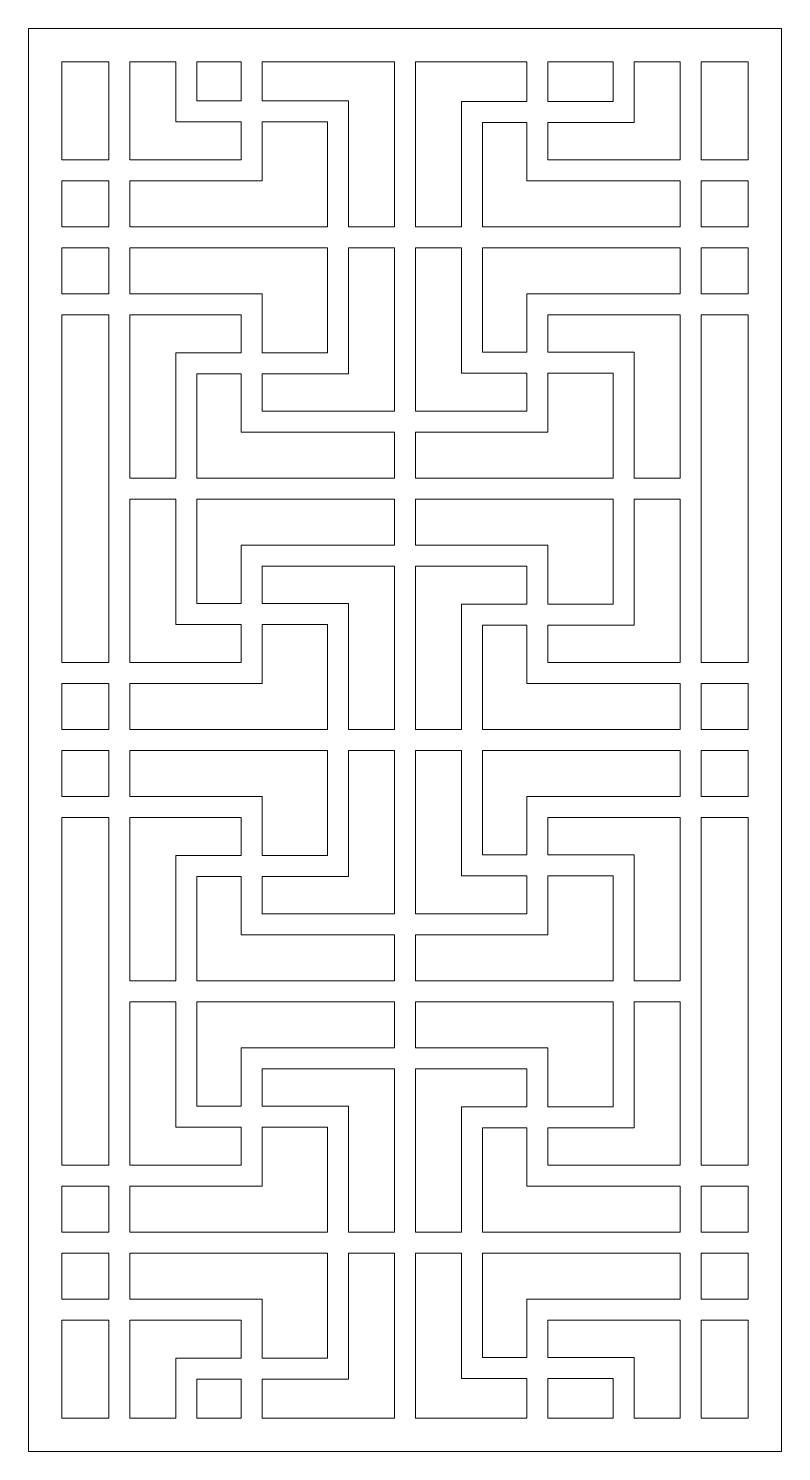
# Model space of a CAD drawing. Header units: centimetres. Extents: x -7.8 to 6.4, y -13.6 to 13.2.
import ezdxf

# ---------------------------------------------------------------- set-up
doc = ezdxf.new("R2010")
doc.units = ezdxf.units.CM
doc.header["$MEASUREMENT"] = 0
doc.layers.add('layer 1', color=7, linetype='Continuous')

msp = doc.modelspace()

# ---------------------------------------------------------------- linework, layer by layer
at = {"layer": 'layer 1', "color": 242, "lineweight": 9}
for points, knots in [([(-7.80354, -13.56939), (-7.80354, -13.56939), (-7.80354, 13.21657), (-7.80354, 13.21657), (-7.80354, 13.21657), (-7.80354, 13.21657), (6.37726, 13.21657), (6.37726, 13.21657), (6.37726, 13.21657), (6.37726, 13.21657), (6.37726, -13.56939), (6.37726, -13.56939), (6.37726, -13.56939), (6.37726, -13.56939), (-7.80354, -13.56939), (-7.80354, -13.56939)], [0, 0, 0, 0, 0.2, 0.2, 0.2, 0.2, 0.4, 0.4, 0.4, 0.4, 0.6, 0.6, 0.6, 0.6, 1, 1, 1, 1]), ([(-7.17328, 10.74092), (-7.17328, 10.74092), (-6.29008, 10.74092), (-6.29008, 10.74092), (-6.29008, 10.74092), (-6.29008, 11.35762), (-6.29008, 11.97285), (-6.29008, 12.58631), (-6.29008, 12.58631), (-6.29008, 12.58631), (-7.17328, 12.58631), (-7.17328, 12.58631), (-7.17328, 12.58631), (-7.17328, 12.58631), (-7.17328, 10.74092), (-7.17328, 10.74092)], [0, 0, 0, 0, 0.2, 0.2, 0.2, 0.2, 0.4, 0.4, 0.4, 0.4, 0.6, 0.6, 0.6, 0.6, 1, 1, 1, 1]), ([(-5.89617, 12.58631), (-5.89617, 12.58631), (-5.89617, 10.74095), (-5.89617, 10.74095), (-5.89617, 10.74095), (-5.89617, 10.74095), (-3.79704, 10.74095), (-3.79704, 10.74095), (-3.79704, 10.74095), (-3.79704, 10.74095), (-3.79704, 11.4578), (-3.79704, 11.4578), (-3.79704, 11.4578), (-3.79704, 11.4578), (-5.02957, 11.4578), (-5.02957, 11.4578), (-5.02957, 11.4578), (-5.02957, 11.76449), (-5.02957, 12.22122), (-5.02957, 12.58631), (-5.02957, 12.58631), (-5.02957, 12.58631), (-5.89617, 12.58631), (-5.89617, 12.58631)], [0, 0, 0, 0, 0.14285714, 0.14285714, 0.14285714, 0.14285714, 0.28571429, 0.28571429, 0.28571429, 0.28571429, 0.42857143, 0.42857143, 0.42857143, 0.42857143, 0.57142857, 0.57142857, 0.57142857, 0.57142857, 0.71428571, 0.71428571, 0.71428571, 0.71428571, 1, 1, 1, 1]), ([(-4.63565, 12.58631), (-4.63565, 12.58631), (-4.63565, 11.85172), (-4.63565, 11.85172), (-4.63565, 11.85172), (-4.63565, 11.85172), (-3.79704, 11.85172), (-3.79704, 11.85172), (-3.79704, 11.85172), (-3.79704, 11.85172), (-3.79704, 12.58631), (-3.79704, 12.58631), (-3.79704, 12.58631), (-3.79704, 12.58631), (-4.63565, 12.58631), (-4.63565, 12.58631)], [0, 0, 0, 0, 0.2, 0.2, 0.2, 0.2, 0.4, 0.4, 0.4, 0.4, 0.6, 0.6, 0.6, 0.6, 1, 1, 1, 1]), ([(-1.7767, 9.48043), (-1.48783, 9.48043), (-1.19896, 9.48043), (-0.91009, 9.48043), (-0.91009, 9.48043), (-0.91009, 9.48043), (-0.91009, 12.58631), (-0.91009, 12.58631), (-0.91009, 12.58631), (-0.91009, 12.58631), (-3.40313, 12.58631), (-3.40313, 12.58631), (-3.40313, 12.58631), (-3.40313, 12.58631), (-3.40313, 11.85172), (-3.40313, 11.85172), (-3.40313, 11.85172), (-3.40313, 11.85172), (-1.7767, 11.85172), (-1.7767, 11.85172), (-1.7767, 11.85172), (-1.7767, 11.08745), (-1.7767, 10.24957), (-1.7767, 9.48043)], [0, 0, 0, 0, 0.14285714, 0.14285714, 0.14285714, 0.14285714, 0.28571429, 0.28571429, 0.28571429, 0.28571429, 0.42857143, 0.42857143, 0.42857143, 0.42857143, 0.57142857, 0.57142857, 0.57142857, 0.57142857, 0.71428571, 0.71428571, 0.71428571, 0.71428571, 1, 1, 1, 1]), ([(-0.51618, 9.48043), (-0.22731, 9.48043), (0.06155, 9.48043), (0.35042, 9.48043), (0.35042, 9.48043), (0.35042, 10.24538), (0.35042, 11.07906), (0.35042, 11.83909), (0.35042, 11.83909), (0.35042, 11.83909), (1.58294, 11.83909), (1.58294, 11.83909), (1.58294, 11.83909), (1.58294, 11.83909), (1.58294, 12.58631), (1.58294, 12.58631), (1.58294, 12.58631), (1.58294, 12.58631), (-0.51618, 12.58631), (-0.51618, 12.58631), (-0.51618, 12.58631), (-0.51618, 12.58631), (-0.51618, 9.48043), (-0.51618, 9.48043)], [0, 0, 0, 0, 0.14285714, 0.14285714, 0.14285714, 0.14285714, 0.28571429, 0.28571429, 0.28571429, 0.28571429, 0.42857143, 0.42857143, 0.42857143, 0.42857143, 0.57142857, 0.57142857, 0.57142857, 0.57142857, 0.71428571, 0.71428571, 0.71428571, 0.71428571, 1, 1, 1, 1]), ([(1.97686, 12.58631), (1.97686, 12.58631), (1.97686, 11.83909), (1.97686, 11.83909), (1.97686, 11.83909), (1.97686, 11.83909), (3.20938, 11.83909), (3.20938, 11.83909), (3.20938, 11.83909), (3.20938, 11.83909), (3.20938, 12.58631), (3.20938, 12.58631), (3.20938, 12.58631), (3.20938, 12.58631), (1.97686, 12.58631), (1.97686, 12.58631)], [0, 0, 0, 0, 0.2, 0.2, 0.2, 0.2, 0.4, 0.4, 0.4, 0.4, 0.6, 0.6, 0.6, 0.6, 1, 1, 1, 1]), ([(3.60329, 12.58631), (3.60329, 12.21732), (3.60329, 11.75589), (3.60329, 11.44518), (3.60329, 11.44518), (3.60329, 11.44518), (1.97686, 11.44518), (1.97686, 11.44518), (1.97686, 11.44518), (1.97686, 11.44518), (1.97686, 10.74095), (1.97686, 10.74095), (1.97686, 10.74095), (1.97686, 10.74095), (4.46989, 10.74095), (4.46989, 10.74095), (4.46989, 10.74095), (4.46989, 10.74095), (4.46989, 12.58631), (4.46989, 12.58631), (4.46989, 12.58631), (4.46989, 12.58631), (3.60329, 12.58631), (3.60329, 12.58631)], [0, 0, 0, 0, 0.14285714, 0.14285714, 0.14285714, 0.14285714, 0.28571429, 0.28571429, 0.28571429, 0.28571429, 0.42857143, 0.42857143, 0.42857143, 0.42857143, 0.57142857, 0.57142857, 0.57142857, 0.57142857, 0.71428571, 0.71428571, 0.71428571, 0.71428571, 1, 1, 1, 1]), ([(4.86381, 10.74092), (4.86381, 10.74092), (5.747, 10.74092), (5.747, 10.74092), (5.747, 10.74092), (5.747, 10.74092), (5.747, 12.58631), (5.747, 12.58631), (5.747, 12.58631), (5.747, 12.58631), (4.86381, 12.58631), (4.86381, 12.58631), (4.86381, 12.58631), (4.86381, 11.97285), (4.86381, 11.35762), (4.86381, 10.74092)], [0, 0, 0, 0, 0.2, 0.2, 0.2, 0.2, 0.4, 0.4, 0.4, 0.4, 0.6, 0.6, 0.6, 0.6, 1, 1, 1, 1]), ([(-5.89617, 9.48043), (-4.65432, 9.48043), (-3.41246, 9.48043), (-2.17061, 9.48043), (-2.17061, 9.48043), (-2.17061, 9.48043), (-2.17061, 11.4578), (-2.17061, 11.4578), (-2.17061, 11.4578), (-2.17061, 11.4578), (-3.40313, 11.4578), (-3.40313, 11.4578), (-3.40313, 11.4578), (-3.40313, 11.4578), (-3.40313, 10.34704), (-3.40313, 10.34704), (-3.40313, 10.34704), (-3.40313, 10.34704), (-3.40313, 10.34704), (-3.40313, 10.34704), (-3.40313, 10.34704), (-4.20797, 10.34704), (-5.08669, 10.34704), (-5.89617, 10.34704), (-5.89617, 10.34704), (-5.89617, 10.34704), (-5.89617, 9.48043), (-5.89617, 9.48043)], [0, 0, 0, 0, 0.125, 0.125, 0.125, 0.125, 0.25, 0.25, 0.25, 0.25, 0.375, 0.375, 0.375, 0.375, 0.5, 0.5, 0.5, 0.5, 0.625, 0.625, 0.625, 0.625, 0.75, 0.75, 0.75, 0.75, 1, 1, 1, 1]), ([(0.74433, 9.48043), (1.98619, 9.48043), (3.22804, 9.48043), (4.46989, 9.48043), (4.46989, 9.48043), (4.46989, 9.48043), (4.46989, 10.34704), (4.46989, 10.34704), (4.46989, 10.34704), (4.46989, 10.34704), (1.58294, 10.34704), (1.58294, 10.34704), (1.58294, 10.34704), (1.58294, 10.34704), (1.58294, 10.35001), (1.58294, 10.35001), (1.58294, 10.35001), (1.58294, 10.35001), (1.58294, 11.44518), (1.58294, 11.44518), (1.58294, 11.44518), (1.58294, 11.44518), (0.74433, 11.44518), (0.74433, 11.44518), (0.74433, 11.44518), (0.74433, 11.44518), (0.74433, 9.48043), (0.74433, 9.48043)], [0, 0, 0, 0, 0.125, 0.125, 0.125, 0.125, 0.25, 0.25, 0.25, 0.25, 0.375, 0.375, 0.375, 0.375, 0.5, 0.5, 0.5, 0.5, 0.625, 0.625, 0.625, 0.625, 0.75, 0.75, 0.75, 0.75, 1, 1, 1, 1]), ([(-7.17328, 9.4804), (-7.17328, 9.4804), (-6.29008, 9.4804), (-6.29008, 9.4804), (-6.29008, 9.4804), (-6.29008, 9.76956), (-6.29008, 10.05844), (-6.29008, 10.34701), (-6.29008, 10.34701), (-6.29008, 10.34701), (-7.17328, 10.34701), (-7.17328, 10.34701), (-7.17328, 10.34701), (-7.17328, 10.34701), (-7.17328, 9.4804), (-7.17328, 9.4804)], [0, 0, 0, 0, 0.2, 0.2, 0.2, 0.2, 0.4, 0.4, 0.4, 0.4, 0.6, 0.6, 0.6, 0.6, 1, 1, 1, 1]), ([(4.86381, 9.4804), (4.86381, 9.4804), (5.747, 9.4804), (5.747, 9.4804), (5.747, 9.4804), (5.747, 9.4804), (5.747, 10.34701), (5.747, 10.34701), (5.747, 10.34701), (5.747, 10.34701), (4.86381, 10.34701), (4.86381, 10.34701), (4.86381, 10.34701), (4.86381, 10.05844), (4.86381, 9.76956), (4.86381, 9.4804)], [0, 0, 0, 0, 0.2, 0.2, 0.2, 0.2, 0.4, 0.4, 0.4, 0.4, 0.6, 0.6, 0.6, 0.6, 1, 1, 1, 1]), ([(-7.17328, 8.21989), (-7.17328, 8.21989), (-6.29008, 8.21989), (-6.29008, 8.21989), (-6.29008, 8.21989), (-6.29008, 8.50901), (-6.29008, 8.79789), (-6.29008, 9.08649), (-6.29008, 9.08649), (-6.29008, 9.08649), (-7.17328, 9.08649), (-7.17328, 9.08649), (-7.17328, 9.08649), (-7.17328, 9.08649), (-7.17328, 8.21989), (-7.17328, 8.21989)], [0, 0, 0, 0, 0.2, 0.2, 0.2, 0.2, 0.4, 0.4, 0.4, 0.4, 0.6, 0.6, 0.6, 0.6, 1, 1, 1, 1]), ([(-2.17061, 9.08652), (-3.41246, 9.08652), (-4.65432, 9.08652), (-5.89617, 9.08652), (-5.89617, 9.08652), (-5.89617, 9.08652), (-5.89617, 8.21992), (-5.89617, 8.21992), (-5.89617, 8.21992), (-5.08669, 8.21992), (-4.20797, 8.21992), (-3.40313, 8.21992), (-3.40313, 8.21992), (-3.40313, 8.21992), (-3.40313, 8.21992), (-3.40313, 8.21992), (-3.40313, 8.21992), (-3.40313, 8.21992), (-3.40313, 7.10915), (-3.40313, 7.10915), (-3.40313, 7.10915), (-3.40313, 7.10915), (-2.17061, 7.10915), (-2.17061, 7.10915), (-2.17061, 7.10915), (-2.17061, 7.10915), (-2.17061, 9.08652), (-2.17061, 9.08652)], [0, 0, 0, 0, 0.125, 0.125, 0.125, 0.125, 0.25, 0.25, 0.25, 0.25, 0.375, 0.375, 0.375, 0.375, 0.5, 0.5, 0.5, 0.5, 0.625, 0.625, 0.625, 0.625, 0.75, 0.75, 0.75, 0.75, 1, 1, 1, 1]), ([(-0.91009, 9.08652), (-1.19896, 9.08652), (-1.48783, 9.08652), (-1.7767, 9.08652), (-1.7767, 9.08652), (-1.7767, 8.31739), (-1.7767, 7.4795), (-1.7767, 6.71524), (-1.7767, 6.71524), (-1.7767, 6.71524), (-3.40313, 6.71524), (-3.40313, 6.71524), (-3.40313, 6.71524), (-3.40313, 6.71524), (-3.40313, 6.011), (-3.40313, 6.011), (-3.40313, 6.011), (-3.40313, 6.011), (-0.91009, 6.011), (-0.91009, 6.011), (-0.91009, 6.011), (-0.91009, 6.011), (-0.91009, 9.08652), (-0.91009, 9.08652)], [0, 0, 0, 0, 0.14285714, 0.14285714, 0.14285714, 0.14285714, 0.28571429, 0.28571429, 0.28571429, 0.28571429, 0.42857143, 0.42857143, 0.42857143, 0.42857143, 0.57142857, 0.57142857, 0.57142857, 0.57142857, 0.71428571, 0.71428571, 0.71428571, 0.71428571, 1, 1, 1, 1]), ([(0.35042, 9.08652), (0.06155, 9.08652), (-0.22731, 9.08652), (-0.51618, 9.08652), (-0.51618, 9.08652), (-0.51618, 9.08652), (-0.51618, 6.011), (-0.51618, 6.011), (-0.51618, 6.011), (-0.51618, 6.011), (1.58294, 6.011), (1.58294, 6.011), (1.58294, 6.011), (1.58294, 6.011), (1.58294, 6.72786), (1.58294, 6.72786), (1.58294, 6.72786), (1.58294, 6.72786), (0.35042, 6.72786), (0.35042, 6.72786), (0.35042, 6.72786), (0.35042, 7.48789), (0.35042, 8.32157), (0.35042, 9.08652)], [0, 0, 0, 0, 0.14285714, 0.14285714, 0.14285714, 0.14285714, 0.28571429, 0.28571429, 0.28571429, 0.28571429, 0.42857143, 0.42857143, 0.42857143, 0.42857143, 0.57142857, 0.57142857, 0.57142857, 0.57142857, 0.71428571, 0.71428571, 0.71428571, 0.71428571, 1, 1, 1, 1]), ([(4.46989, 9.08652), (3.22804, 9.08652), (1.98619, 9.08652), (0.74433, 9.08652), (0.74433, 9.08652), (0.74433, 9.08652), (0.74433, 7.12177), (0.74433, 7.12177), (0.74433, 7.12177), (0.74433, 7.12177), (1.58294, 7.12177), (1.58294, 7.12177), (1.58294, 7.12177), (1.58294, 7.12177), (1.58294, 8.21694), (1.58294, 8.21694), (1.58294, 8.21694), (1.58294, 8.21694), (1.58294, 8.21992), (1.58294, 8.21992), (1.58294, 8.21992), (1.58294, 8.21992), (4.46989, 8.21992), (4.46989, 8.21992), (4.46989, 8.21992), (4.46989, 8.21992), (4.46989, 9.08652), (4.46989, 9.08652)], [0, 0, 0, 0, 0.125, 0.125, 0.125, 0.125, 0.25, 0.25, 0.25, 0.25, 0.375, 0.375, 0.375, 0.375, 0.5, 0.5, 0.5, 0.5, 0.625, 0.625, 0.625, 0.625, 0.75, 0.75, 0.75, 0.75, 1, 1, 1, 1]), ([(4.86381, 8.21989), (4.86381, 8.21989), (5.747, 8.21989), (5.747, 8.21989), (5.747, 8.21989), (5.747, 8.21989), (5.747, 9.08649), (5.747, 9.08649), (5.747, 9.08649), (5.747, 9.08649), (4.86381, 9.08649), (4.86381, 9.08649), (4.86381, 9.08649), (4.86381, 8.79789), (4.86381, 8.50901), (4.86381, 8.21989)], [0, 0, 0, 0, 0.2, 0.2, 0.2, 0.2, 0.4, 0.4, 0.4, 0.4, 0.6, 0.6, 0.6, 0.6, 1, 1, 1, 1]), ([(-6.29008, 7.82598), (-6.29008, 7.82598), (-7.17328, 7.82598), (-7.17328, 7.82598), (-7.17328, 7.82598), (-7.17328, 7.82598), (-7.17328, 1.28106), (-7.17328, 1.28106), (-7.17328, 1.28106), (-7.17328, 1.28106), (-6.29008, 1.28106), (-6.29008, 1.28106), (-6.29008, 1.28106), (-6.29008, 3.46874), (-6.29008, 5.65401), (-6.29008, 7.82598)], [0, 0, 0, 0, 0.2, 0.2, 0.2, 0.2, 0.4, 0.4, 0.4, 0.4, 0.6, 0.6, 0.6, 0.6, 1, 1, 1, 1]), ([(-5.89617, 4.75049), (-5.6073, 4.75049), (-5.31843, 4.75049), (-5.02957, 4.75049), (-5.02957, 4.75049), (-5.02957, 5.51544), (-5.02957, 6.34912), (-5.02957, 7.10915), (-5.02957, 7.10915), (-5.02957, 7.10915), (-3.79704, 7.10915), (-3.79704, 7.10915), (-3.79704, 7.10915), (-3.79704, 7.10915), (-3.79704, 7.82601), (-3.79704, 7.82601), (-3.79704, 7.82601), (-3.79704, 7.82601), (-5.89617, 7.82601), (-5.89617, 7.82601), (-5.89617, 7.82601), (-5.89617, 7.82601), (-5.89617, 4.75049), (-5.89617, 4.75049)], [0, 0, 0, 0, 0.14285714, 0.14285714, 0.14285714, 0.14285714, 0.28571429, 0.28571429, 0.28571429, 0.28571429, 0.42857143, 0.42857143, 0.42857143, 0.42857143, 0.57142857, 0.57142857, 0.57142857, 0.57142857, 0.71428571, 0.71428571, 0.71428571, 0.71428571, 1, 1, 1, 1]), ([(3.60329, 4.75049), (3.89216, 4.75049), (4.18103, 4.75049), (4.46989, 4.75049), (4.46989, 4.75049), (4.46989, 4.75049), (4.46989, 7.82601), (4.46989, 7.82601), (4.46989, 7.82601), (4.46989, 7.82601), (1.97686, 7.82601), (1.97686, 7.82601), (1.97686, 7.82601), (1.97686, 7.82601), (1.97686, 7.12177), (1.97686, 7.12177), (1.97686, 7.12177), (1.97686, 7.12177), (3.60329, 7.12177), (3.60329, 7.12177), (3.60329, 7.12177), (3.60329, 6.35751), (3.60329, 5.51962), (3.60329, 4.75049)], [0, 0, 0, 0, 0.14285714, 0.14285714, 0.14285714, 0.14285714, 0.28571429, 0.28571429, 0.28571429, 0.28571429, 0.42857143, 0.42857143, 0.42857143, 0.42857143, 0.57142857, 0.57142857, 0.57142857, 0.57142857, 0.71428571, 0.71428571, 0.71428571, 0.71428571, 1, 1, 1, 1]), ([(5.747, 7.82598), (5.747, 7.82598), (4.86381, 7.82598), (4.86381, 7.82598), (4.86381, 7.82598), (4.86381, 5.65401), (4.86381, 3.46874), (4.86381, 1.28106), (4.86381, 1.28106), (4.86381, 1.28106), (5.747, 1.28106), (5.747, 1.28106), (5.747, 1.28106), (5.747, 1.28106), (5.747, 7.82598), (5.747, 7.82598)], [0, 0, 0, 0, 0.2, 0.2, 0.2, 0.2, 0.4, 0.4, 0.4, 0.4, 0.6, 0.6, 0.6, 0.6, 1, 1, 1, 1]), ([(-4.63565, 4.75049), (-3.3938, 4.75049), (-2.15195, 4.75049), (-0.91009, 4.75049), (-0.91009, 4.75049), (-0.91009, 4.75049), (-0.91009, 5.61709), (-0.91009, 5.61709), (-0.91009, 5.61709), (-0.91009, 5.61709), (-3.79704, 5.61709), (-3.79704, 5.61709), (-3.79704, 5.61709), (-3.79704, 5.61709), (-3.79704, 5.62007), (-3.79704, 5.62007), (-3.79704, 5.62007), (-3.79704, 5.62007), (-3.79704, 6.71524), (-3.79704, 6.71524), (-3.79704, 6.71524), (-3.79704, 6.71524), (-4.63565, 6.71524), (-4.63565, 6.71524), (-4.63565, 6.71524), (-4.63565, 6.71524), (-4.63565, 4.75049), (-4.63565, 4.75049)], [0, 0, 0, 0, 0.125, 0.125, 0.125, 0.125, 0.25, 0.25, 0.25, 0.25, 0.375, 0.375, 0.375, 0.375, 0.5, 0.5, 0.5, 0.5, 0.625, 0.625, 0.625, 0.625, 0.75, 0.75, 0.75, 0.75, 1, 1, 1, 1]), ([(-0.51618, 4.75049), (0.72567, 4.75049), (1.96752, 4.75049), (3.20938, 4.75049), (3.20938, 4.75049), (3.20938, 4.75049), (3.20938, 6.72786), (3.20938, 6.72786), (3.20938, 6.72786), (3.20938, 6.72786), (1.97686, 6.72786), (1.97686, 6.72786), (1.97686, 6.72786), (1.97686, 6.72786), (1.97686, 5.61709), (1.97686, 5.61709), (1.97686, 5.61709), (1.97686, 5.61709), (1.97686, 5.61709), (1.97686, 5.61709), (1.97686, 5.61709), (1.17202, 5.61709), (0.2933, 5.61709), (-0.51618, 5.61709), (-0.51618, 5.61709), (-0.51618, 5.61709), (-0.51618, 4.75049), (-0.51618, 4.75049)], [0, 0, 0, 0, 0.125, 0.125, 0.125, 0.125, 0.25, 0.25, 0.25, 0.25, 0.375, 0.375, 0.375, 0.375, 0.5, 0.5, 0.5, 0.5, 0.625, 0.625, 0.625, 0.625, 0.75, 0.75, 0.75, 0.75, 1, 1, 1, 1]), ([(-5.89617, 4.35658), (-5.6073, 4.35658), (-5.31843, 4.35658), (-5.02957, 4.35658), (-5.02957, 4.35658), (-5.02957, 3.59163), (-5.02957, 2.75795), (-5.02957, 1.99792), (-5.02957, 1.99792), (-5.02957, 1.99792), (-3.79704, 1.99792), (-3.79704, 1.99792), (-3.79704, 1.99792), (-3.79704, 1.99792), (-3.79704, 1.28106), (-3.79704, 1.28106), (-3.79704, 1.28106), (-3.79704, 1.28106), (-5.89617, 1.28106), (-5.89617, 1.28106), (-5.89617, 1.28106), (-5.89617, 1.28106), (-5.89617, 4.35658), (-5.89617, 4.35658)], [0, 0, 0, 0, 0.14285714, 0.14285714, 0.14285714, 0.14285714, 0.28571429, 0.28571429, 0.28571429, 0.28571429, 0.42857143, 0.42857143, 0.42857143, 0.42857143, 0.57142857, 0.57142857, 0.57142857, 0.57142857, 0.71428571, 0.71428571, 0.71428571, 0.71428571, 1, 1, 1, 1]), ([(-4.63565, 4.35658), (-3.3938, 4.35658), (-2.15195, 4.35658), (-0.91009, 4.35658), (-0.91009, 4.35658), (-0.91009, 4.35658), (-0.91009, 3.48998), (-0.91009, 3.48998), (-0.91009, 3.48998), (-0.91009, 3.48998), (-3.79704, 3.48998), (-3.79704, 3.48998), (-3.79704, 3.48998), (-3.79704, 3.48998), (-3.79704, 3.487), (-3.79704, 3.487), (-3.79704, 3.487), (-3.79704, 3.487), (-3.79704, 2.39183), (-3.79704, 2.39183), (-3.79704, 2.39183), (-3.79704, 2.39183), (-4.63565, 2.39183), (-4.63565, 2.39183), (-4.63565, 2.39183), (-4.63565, 2.39183), (-4.63565, 4.35658), (-4.63565, 4.35658)], [0, 0, 0, 0, 0.125, 0.125, 0.125, 0.125, 0.25, 0.25, 0.25, 0.25, 0.375, 0.375, 0.375, 0.375, 0.5, 0.5, 0.5, 0.5, 0.625, 0.625, 0.625, 0.625, 0.75, 0.75, 0.75, 0.75, 1, 1, 1, 1]), ([(-0.51618, 4.35658), (0.72567, 4.35658), (1.96752, 4.35658), (3.20938, 4.35658), (3.20938, 4.35658), (3.20938, 4.35658), (3.20938, 2.37921), (3.20938, 2.37921), (3.20938, 2.37921), (3.20938, 2.37921), (1.97686, 2.37921), (1.97686, 2.37921), (1.97686, 2.37921), (1.97686, 2.37921), (1.97686, 3.48997), (1.97686, 3.48997), (1.97686, 3.48997), (1.97686, 3.48997), (1.97686, 3.48998), (1.97686, 3.48998), (1.97686, 3.48998), (1.17202, 3.48998), (0.2933, 3.48998), (-0.51618, 3.48998), (-0.51618, 3.48998), (-0.51618, 3.48998), (-0.51618, 4.35658), (-0.51618, 4.35658)], [0, 0, 0, 0, 0.125, 0.125, 0.125, 0.125, 0.25, 0.25, 0.25, 0.25, 0.375, 0.375, 0.375, 0.375, 0.5, 0.5, 0.5, 0.5, 0.625, 0.625, 0.625, 0.625, 0.75, 0.75, 0.75, 0.75, 1, 1, 1, 1]), ([(3.60329, 4.35658), (3.89216, 4.35658), (4.18103, 4.35658), (4.46989, 4.35658), (4.46989, 4.35658), (4.46989, 4.35658), (4.46989, 1.28106), (4.46989, 1.28106), (4.46989, 1.28106), (4.46989, 1.28106), (1.97686, 1.28106), (1.97686, 1.28106), (1.97686, 1.28106), (1.97686, 1.28106), (1.97686, 1.98529), (1.97686, 1.98529), (1.97686, 1.98529), (1.97686, 1.98529), (3.60329, 1.98529), (3.60329, 1.98529), (3.60329, 1.98529), (3.60329, 2.74955), (3.60329, 3.58744), (3.60329, 4.35658)], [0, 0, 0, 0, 0.14285714, 0.14285714, 0.14285714, 0.14285714, 0.28571429, 0.28571429, 0.28571429, 0.28571429, 0.42857143, 0.42857143, 0.42857143, 0.42857143, 0.57142857, 0.57142857, 0.57142857, 0.57142857, 0.71428571, 0.71428571, 0.71428571, 0.71428571, 1, 1, 1, 1]), ([(-1.7767, 0.02055), (-1.48783, 0.02055), (-1.19896, 0.02055), (-0.91009, 0.02055), (-0.91009, 0.02055), (-0.91009, 0.02055), (-0.91009, 3.09606), (-0.91009, 3.09606), (-0.91009, 3.09606), (-0.91009, 3.09606), (-3.40313, 3.09606), (-3.40313, 3.09606), (-3.40313, 3.09606), (-3.40313, 3.09606), (-3.40313, 2.39183), (-3.40313, 2.39183), (-3.40313, 2.39183), (-3.40313, 2.39183), (-1.7767, 2.39183), (-1.7767, 2.39183), (-1.7767, 2.39183), (-1.7767, 1.62757), (-1.7767, 0.78968), (-1.7767, 0.02055)], [0, 0, 0, 0, 0.14285714, 0.14285714, 0.14285714, 0.14285714, 0.28571429, 0.28571429, 0.28571429, 0.28571429, 0.42857143, 0.42857143, 0.42857143, 0.42857143, 0.57142857, 0.57142857, 0.57142857, 0.57142857, 0.71428571, 0.71428571, 0.71428571, 0.71428571, 1, 1, 1, 1]), ([(-0.51618, 0.02055), (-0.22731, 0.02055), (0.06155, 0.02055), (0.35042, 0.02055), (0.35042, 0.02055), (0.35042, 0.78549), (0.35042, 1.61917), (0.35042, 2.37921), (0.35042, 2.37921), (0.35042, 2.37921), (1.58294, 2.37921), (1.58294, 2.37921), (1.58294, 2.37921), (1.58294, 2.37921), (1.58294, 3.09606), (1.58294, 3.09606), (1.58294, 3.09606), (1.58294, 3.09606), (-0.51618, 3.09606), (-0.51618, 3.09606), (-0.51618, 3.09606), (-0.51618, 3.09606), (-0.51618, 0.02055), (-0.51618, 0.02055)], [0, 0, 0, 0, 0.14285714, 0.14285714, 0.14285714, 0.14285714, 0.28571429, 0.28571429, 0.28571429, 0.28571429, 0.42857143, 0.42857143, 0.42857143, 0.42857143, 0.57142857, 0.57142857, 0.57142857, 0.57142857, 0.71428571, 0.71428571, 0.71428571, 0.71428571, 1, 1, 1, 1]), ([(-5.89617, 0.02055), (-4.65432, 0.02055), (-3.41246, 0.02055), (-2.17061, 0.02055), (-2.17061, 0.02055), (-2.17061, 0.02055), (-2.17061, 1.99792), (-2.17061, 1.99792), (-2.17061, 1.99792), (-2.17061, 1.99792), (-3.40313, 1.99792), (-3.40313, 1.99792), (-3.40313, 1.99792), (-3.40313, 1.99792), (-3.40313, 0.88715), (-3.40313, 0.88715), (-3.40313, 0.88715), (-3.40313, 0.88715), (-3.40313, 0.88715), (-3.40313, 0.88715), (-3.40313, 0.88715), (-4.20797, 0.88715), (-5.08669, 0.88715), (-5.89617, 0.88715), (-5.89617, 0.88715), (-5.89617, 0.88715), (-5.89617, 0.02055), (-5.89617, 0.02055)], [0, 0, 0, 0, 0.125, 0.125, 0.125, 0.125, 0.25, 0.25, 0.25, 0.25, 0.375, 0.375, 0.375, 0.375, 0.5, 0.5, 0.5, 0.5, 0.625, 0.625, 0.625, 0.625, 0.75, 0.75, 0.75, 0.75, 1, 1, 1, 1]), ([(0.74433, 0.02055), (1.98619, 0.02055), (3.22804, 0.02055), (4.46989, 0.02055), (4.46989, 0.02055), (4.46989, 0.02055), (4.46989, 0.88715), (4.46989, 0.88715), (4.46989, 0.88715), (4.46989, 0.88715), (1.58294, 0.88715), (1.58294, 0.88715), (1.58294, 0.88715), (1.58294, 0.88715), (1.58294, 0.89013), (1.58294, 0.89013), (1.58294, 0.89013), (1.58294, 0.89013), (1.58294, 1.98529), (1.58294, 1.98529), (1.58294, 1.98529), (1.58294, 1.98529), (0.74433, 1.98529), (0.74433, 1.98529), (0.74433, 1.98529), (0.74433, 1.98529), (0.74433, 0.02055), (0.74433, 0.02055)], [0, 0, 0, 0, 0.125, 0.125, 0.125, 0.125, 0.25, 0.25, 0.25, 0.25, 0.375, 0.375, 0.375, 0.375, 0.5, 0.5, 0.5, 0.5, 0.625, 0.625, 0.625, 0.625, 0.75, 0.75, 0.75, 0.75, 1, 1, 1, 1]), ([(-7.17328, 0.02055), (-7.17328, 0.02055), (-6.29008, 0.02055), (-6.29008, 0.02055), (-6.29008, 0.02055), (-6.29008, 0.30943), (-6.29008, 0.59831), (-6.29008, 0.88715), (-6.29008, 0.88715), (-6.29008, 0.88715), (-7.17328, 0.88715), (-7.17328, 0.88715), (-7.17328, 0.88715), (-7.17328, 0.88715), (-7.17328, 0.02055), (-7.17328, 0.02055)], [0, 0, 0, 0, 0.2, 0.2, 0.2, 0.2, 0.4, 0.4, 0.4, 0.4, 0.6, 0.6, 0.6, 0.6, 1, 1, 1, 1]), ([(4.86381, 0.02055), (4.86381, 0.02055), (5.747, 0.02055), (5.747, 0.02055), (5.747, 0.02055), (5.747, 0.02055), (5.747, 0.88715), (5.747, 0.88715), (5.747, 0.88715), (5.747, 0.88715), (4.86381, 0.88715), (4.86381, 0.88715), (4.86381, 0.88715), (4.86381, 0.59831), (4.86381, 0.30943), (4.86381, 0.02055)], [0, 0, 0, 0, 0.2, 0.2, 0.2, 0.2, 0.4, 0.4, 0.4, 0.4, 0.6, 0.6, 0.6, 0.6, 1, 1, 1, 1]), ([(-7.17328, -1.23997), (-7.17328, -1.23997), (-6.29008, -1.23997), (-6.29008, -1.23997), (-6.29008, -1.23997), (-6.29008, -0.95113), (-6.29008, -0.66225), (-6.29008, -0.37337), (-6.29008, -0.37337), (-6.29008, -0.37337), (-7.17328, -0.37337), (-7.17328, -0.37337), (-7.17328, -0.37337), (-7.17328, -0.37337), (-7.17328, -1.23997), (-7.17328, -1.23997)], [0, 0, 0, 0, 0.2, 0.2, 0.2, 0.2, 0.4, 0.4, 0.4, 0.4, 0.6, 0.6, 0.6, 0.6, 1, 1, 1, 1]), ([(-2.17061, -0.37337), (-2.17061, -0.37337), (-2.17061, -2.35074), (-2.17061, -2.35074), (-2.17061, -2.35074), (-2.17061, -2.35074), (-3.40313, -2.35074), (-3.40313, -2.35074), (-3.40313, -2.35074), (-3.40313, -2.35074), (-3.40313, -1.23997), (-3.40313, -1.23997), (-3.40313, -1.23997), (-3.40313, -1.23997), (-3.40313, -1.23997), (-3.40313, -1.23997), (-3.40313, -1.23997), (-4.20797, -1.23997), (-5.08669, -1.23997), (-5.89617, -1.23997), (-5.89617, -1.23997), (-5.89617, -1.23997), (-5.89617, -0.37337), (-5.89617, -0.37337), (-5.89617, -0.37337), (-5.89617, -0.37337), (-2.17061, -0.37337), (-2.17061, -0.37337)], [0, 0, 0, 0, 0.125, 0.125, 0.125, 0.125, 0.25, 0.25, 0.25, 0.25, 0.375, 0.375, 0.375, 0.375, 0.5, 0.5, 0.5, 0.5, 0.625, 0.625, 0.625, 0.625, 0.75, 0.75, 0.75, 0.75, 1, 1, 1, 1]), ([(-0.91009, -3.44889), (-0.91009, -3.44889), (-0.91009, -0.37337), (-0.91009, -0.37337), (-0.91009, -0.37337), (-0.91009, -0.37337), (-1.7767, -0.37337), (-1.7767, -0.37337), (-1.7767, -0.37337), (-1.7767, -1.1425), (-1.7767, -1.98039), (-1.7767, -2.74465), (-1.7767, -2.74465), (-1.7767, -2.74465), (-3.40313, -2.74465), (-3.40313, -2.74465), (-3.40313, -2.74465), (-3.40313, -2.74465), (-3.40313, -3.44889), (-3.40313, -3.44889), (-3.40313, -3.44889), (-3.40313, -3.44889), (-0.91009, -3.44889), (-0.91009, -3.44889)], [0, 0, 0, 0, 0.14285714, 0.14285714, 0.14285714, 0.14285714, 0.28571429, 0.28571429, 0.28571429, 0.28571429, 0.42857143, 0.42857143, 0.42857143, 0.42857143, 0.57142857, 0.57142857, 0.57142857, 0.57142857, 0.71428571, 0.71428571, 0.71428571, 0.71428571, 1, 1, 1, 1]), ([(0.35042, -0.37337), (0.06155, -0.37337), (-0.22731, -0.37337), (-0.51618, -0.37337), (-0.51618, -0.37337), (-0.51618, -0.37337), (-0.51618, -3.44888), (-0.51618, -3.44888), (-0.51618, -3.44888), (-0.51618, -3.44888), (1.58294, -3.44888), (1.58294, -3.44888), (1.58294, -3.44888), (1.58294, -3.44888), (1.58294, -2.73203), (1.58294, -2.73203), (1.58294, -2.73203), (1.58294, -2.73203), (0.35042, -2.73203), (0.35042, -2.73203), (0.35042, -2.73203), (0.35042, -1.97199), (0.35042, -1.13832), (0.35042, -0.37337)], [0, 0, 0, 0, 0.14285714, 0.14285714, 0.14285714, 0.14285714, 0.28571429, 0.28571429, 0.28571429, 0.28571429, 0.42857143, 0.42857143, 0.42857143, 0.42857143, 0.57142857, 0.57142857, 0.57142857, 0.57142857, 0.71428571, 0.71428571, 0.71428571, 0.71428571, 1, 1, 1, 1]), ([(4.46989, -0.37337), (3.22804, -0.37337), (1.98619, -0.37337), (0.74433, -0.37337), (0.74433, -0.37337), (0.74433, -0.37337), (0.74433, -2.33812), (0.74433, -2.33812), (0.74433, -2.33812), (0.74433, -2.33812), (1.58294, -2.33812), (1.58294, -2.33812), (1.58294, -2.33812), (1.58294, -2.33812), (1.58294, -1.24295), (1.58294, -1.24295), (1.58294, -1.24295), (1.58294, -1.24295), (1.58294, -1.23997), (1.58294, -1.23997), (1.58294, -1.23997), (1.58294, -1.23997), (4.46989, -1.23997), (4.46989, -1.23997), (4.46989, -1.23997), (4.46989, -1.23997), (4.46989, -0.37337), (4.46989, -0.37337)], [0, 0, 0, 0, 0.125, 0.125, 0.125, 0.125, 0.25, 0.25, 0.25, 0.25, 0.375, 0.375, 0.375, 0.375, 0.5, 0.5, 0.5, 0.5, 0.625, 0.625, 0.625, 0.625, 0.75, 0.75, 0.75, 0.75, 1, 1, 1, 1]), ([(4.86381, -1.23997), (4.86381, -1.23997), (5.747, -1.23997), (5.747, -1.23997), (5.747, -1.23997), (5.747, -1.23997), (5.747, -0.37337), (5.747, -0.37337), (5.747, -0.37337), (5.747, -0.37337), (4.86381, -0.37337), (4.86381, -0.37337), (4.86381, -0.37337), (4.86381, -0.66225), (4.86381, -0.95113), (4.86381, -1.23997)], [0, 0, 0, 0, 0.2, 0.2, 0.2, 0.2, 0.4, 0.4, 0.4, 0.4, 0.6, 0.6, 0.6, 0.6, 1, 1, 1, 1]), ([(-6.29008, -1.63388), (-6.29008, -1.63388), (-7.17328, -1.63388), (-7.17328, -1.63388), (-7.17328, -1.63388), (-7.17328, -1.63388), (-7.17328, -8.17882), (-7.17328, -8.17882), (-7.17328, -8.17882), (-7.17328, -8.17882), (-6.29008, -8.17882), (-6.29008, -8.17882), (-6.29008, -8.17882), (-6.29008, -6.00693), (-6.29008, -3.82164), (-6.29008, -1.63388)], [0, 0, 0, 0, 0.2, 0.2, 0.2, 0.2, 0.4, 0.4, 0.4, 0.4, 0.6, 0.6, 0.6, 0.6, 1, 1, 1, 1]), ([(-5.89617, -4.7094), (-5.6073, -4.7094), (-5.31843, -4.7094), (-5.02957, -4.7094), (-5.02957, -4.7094), (-5.02957, -3.94445), (-5.02957, -3.11077), (-5.02957, -2.35074), (-5.02957, -2.35074), (-5.02957, -2.35074), (-3.79704, -2.35074), (-3.79704, -2.35074), (-3.79704, -2.35074), (-3.79704, -2.35074), (-3.79704, -1.63388), (-3.79704, -1.63388), (-3.79704, -1.63388), (-3.79704, -1.63388), (-5.89617, -1.63388), (-5.89617, -1.63388), (-5.89617, -1.63388), (-5.89617, -1.63388), (-5.89617, -4.7094), (-5.89617, -4.7094)], [0, 0, 0, 0, 0.14285714, 0.14285714, 0.14285714, 0.14285714, 0.28571429, 0.28571429, 0.28571429, 0.28571429, 0.42857143, 0.42857143, 0.42857143, 0.42857143, 0.57142857, 0.57142857, 0.57142857, 0.57142857, 0.71428571, 0.71428571, 0.71428571, 0.71428571, 1, 1, 1, 1]), ([(3.60329, -4.7094), (3.89216, -4.7094), (4.18103, -4.7094), (4.46989, -4.7094), (4.46989, -4.7094), (4.46989, -4.7094), (4.46989, -1.63388), (4.46989, -1.63388), (4.46989, -1.63388), (4.46989, -1.63388), (1.97686, -1.63388), (1.97686, -1.63388), (1.97686, -1.63388), (1.97686, -1.63388), (1.97686, -2.33812), (1.97686, -2.33812), (1.97686, -2.33812), (1.97686, -2.33812), (3.60329, -2.33812), (3.60329, -2.33812), (3.60329, -2.33812), (3.60329, -3.10238), (3.60329, -3.94026), (3.60329, -4.7094)], [0, 0, 0, 0, 0.14285714, 0.14285714, 0.14285714, 0.14285714, 0.28571429, 0.28571429, 0.28571429, 0.28571429, 0.42857143, 0.42857143, 0.42857143, 0.42857143, 0.57142857, 0.57142857, 0.57142857, 0.57142857, 0.71428571, 0.71428571, 0.71428571, 0.71428571, 1, 1, 1, 1]), ([(5.747, -1.63388), (5.747, -1.63388), (4.86381, -1.63388), (4.86381, -1.63388), (4.86381, -1.63388), (4.86381, -3.82164), (4.86381, -6.00693), (4.86381, -8.17882), (4.86381, -8.17882), (4.86381, -8.17882), (5.747, -8.17882), (5.747, -8.17882), (5.747, -8.17882), (5.747, -8.17882), (5.747, -1.63388), (5.747, -1.63388)], [0, 0, 0, 0, 0.2, 0.2, 0.2, 0.2, 0.4, 0.4, 0.4, 0.4, 0.6, 0.6, 0.6, 0.6, 1, 1, 1, 1]), ([(-4.63565, -4.7094), (-3.3938, -4.7094), (-2.15195, -4.7094), (-0.91009, -4.7094), (-0.91009, -4.7094), (-0.91009, -4.7094), (-0.91009, -3.8428), (-0.91009, -3.8428), (-0.91009, -3.8428), (-0.91009, -3.8428), (-3.79704, -3.8428), (-3.79704, -3.8428), (-3.79704, -3.8428), (-3.79704, -3.8428), (-3.79704, -3.83982), (-3.79704, -3.83982), (-3.79704, -3.83982), (-3.79704, -3.83982), (-3.79704, -2.74465), (-3.79704, -2.74465), (-3.79704, -2.74465), (-3.79704, -2.74465), (-4.63565, -2.74465), (-4.63565, -2.74465), (-4.63565, -2.74465), (-4.63565, -2.74465), (-4.63565, -4.7094), (-4.63565, -4.7094)], [0, 0, 0, 0, 0.125, 0.125, 0.125, 0.125, 0.25, 0.25, 0.25, 0.25, 0.375, 0.375, 0.375, 0.375, 0.5, 0.5, 0.5, 0.5, 0.625, 0.625, 0.625, 0.625, 0.75, 0.75, 0.75, 0.75, 1, 1, 1, 1]), ([(-0.51618, -4.7094), (0.72567, -4.7094), (1.96752, -4.7094), (3.20938, -4.7094), (3.20938, -4.7094), (3.20938, -4.7094), (3.20938, -2.73203), (3.20938, -2.73203), (3.20938, -2.73203), (3.20938, -2.73203), (1.97686, -2.73203), (1.97686, -2.73203), (1.97686, -2.73203), (1.97686, -2.73203), (1.97686, -3.84279), (1.97686, -3.84279), (1.97686, -3.84279), (1.97686, -3.84279), (1.97686, -3.8428), (1.97686, -3.8428), (1.97686, -3.8428), (1.17202, -3.8428), (0.2933, -3.8428), (-0.51618, -3.8428), (-0.51618, -3.8428), (-0.51618, -3.8428), (-0.51618, -4.7094), (-0.51618, -4.7094)], [0, 0, 0, 0, 0.125, 0.125, 0.125, 0.125, 0.25, 0.25, 0.25, 0.25, 0.375, 0.375, 0.375, 0.375, 0.5, 0.5, 0.5, 0.5, 0.625, 0.625, 0.625, 0.625, 0.75, 0.75, 0.75, 0.75, 1, 1, 1, 1]), ([(-5.89617, -5.10331), (-5.6073, -5.10331), (-5.31843, -5.10331), (-5.02957, -5.10331), (-5.02957, -5.10331), (-5.02957, -5.86826), (-5.02957, -6.70194), (-5.02957, -7.46197), (-5.02957, -7.46197), (-5.02957, -7.46197), (-3.79704, -7.46197), (-3.79704, -7.46197), (-3.79704, -7.46197), (-3.79704, -7.46197), (-3.79704, -8.17883), (-3.79704, -8.17883), (-3.79704, -8.17883), (-3.79704, -8.17883), (-5.89617, -8.17883), (-5.89617, -8.17883), (-5.89617, -8.17883), (-5.89617, -8.17883), (-5.89617, -5.10331), (-5.89617, -5.10331)], [0, 0, 0, 0, 0.14285714, 0.14285714, 0.14285714, 0.14285714, 0.28571429, 0.28571429, 0.28571429, 0.28571429, 0.42857143, 0.42857143, 0.42857143, 0.42857143, 0.57142857, 0.57142857, 0.57142857, 0.57142857, 0.71428571, 0.71428571, 0.71428571, 0.71428571, 1, 1, 1, 1]), ([(-4.63565, -5.10331), (-3.3938, -5.10331), (-2.15195, -5.10331), (-0.91009, -5.10331), (-0.91009, -5.10331), (-0.91009, -5.10331), (-0.91009, -5.96991), (-0.91009, -5.96991), (-0.91009, -5.96991), (-0.91009, -5.96991), (-3.79704, -5.96991), (-3.79704, -5.96991), (-3.79704, -5.96991), (-3.79704, -5.96991), (-3.79704, -5.97289), (-3.79704, -5.97289), (-3.79704, -5.97289), (-3.79704, -5.97289), (-3.79704, -7.06806), (-3.79704, -7.06806), (-3.79704, -7.06806), (-3.79704, -7.06806), (-4.63565, -7.06806), (-4.63565, -7.06806), (-4.63565, -7.06806), (-4.63565, -7.06806), (-4.63565, -5.10331), (-4.63565, -5.10331)], [0, 0, 0, 0, 0.125, 0.125, 0.125, 0.125, 0.25, 0.25, 0.25, 0.25, 0.375, 0.375, 0.375, 0.375, 0.5, 0.5, 0.5, 0.5, 0.625, 0.625, 0.625, 0.625, 0.75, 0.75, 0.75, 0.75, 1, 1, 1, 1]), ([(-0.51618, -5.10331), (0.72567, -5.10331), (1.96752, -5.10331), (3.20938, -5.10331), (3.20938, -5.10331), (3.20938, -5.10331), (3.20938, -7.08068), (3.20938, -7.08068), (3.20938, -7.08068), (3.20938, -7.08068), (1.97686, -7.08068), (1.97686, -7.08068), (1.97686, -7.08068), (1.97686, -7.08068), (1.97686, -5.96991), (1.97686, -5.96991), (1.97686, -5.96991), (1.97686, -5.96991), (1.97686, -5.96991), (1.97686, -5.96991), (1.97686, -5.96991), (1.17202, -5.96991), (0.2933, -5.96991), (-0.51618, -5.96991), (-0.51618, -5.96991), (-0.51618, -5.96991), (-0.51618, -5.10331), (-0.51618, -5.10331)], [0, 0, 0, 0, 0.125, 0.125, 0.125, 0.125, 0.25, 0.25, 0.25, 0.25, 0.375, 0.375, 0.375, 0.375, 0.5, 0.5, 0.5, 0.5, 0.625, 0.625, 0.625, 0.625, 0.75, 0.75, 0.75, 0.75, 1, 1, 1, 1]), ([(3.60329, -5.10331), (3.89216, -5.10331), (4.18103, -5.10331), (4.46989, -5.10331), (4.46989, -5.10331), (4.46989, -5.10331), (4.46989, -8.17883), (4.46989, -8.17883), (4.46989, -8.17883), (4.46989, -8.17883), (1.97686, -8.17883), (1.97686, -8.17883), (1.97686, -8.17883), (1.97686, -8.17883), (1.97686, -7.47459), (1.97686, -7.47459), (1.97686, -7.47459), (1.97686, -7.47459), (3.60329, -7.47459), (3.60329, -7.47459), (3.60329, -7.47459), (3.60329, -6.71033), (3.60329, -5.87244), (3.60329, -5.10331)], [0, 0, 0, 0, 0.14285714, 0.14285714, 0.14285714, 0.14285714, 0.28571429, 0.28571429, 0.28571429, 0.28571429, 0.42857143, 0.42857143, 0.42857143, 0.42857143, 0.57142857, 0.57142857, 0.57142857, 0.57142857, 0.71428571, 0.71428571, 0.71428571, 0.71428571, 1, 1, 1, 1]), ([(-1.7767, -9.43934), (-1.48783, -9.43934), (-1.19896, -9.43934), (-0.91009, -9.43934), (-0.91009, -9.43934), (-0.91009, -9.43934), (-0.91009, -6.36382), (-0.91009, -6.36382), (-0.91009, -6.36382), (-0.91009, -6.36382), (-3.40313, -6.36382), (-3.40313, -6.36382), (-3.40313, -6.36382), (-3.40313, -6.36382), (-3.40313, -7.06806), (-3.40313, -7.06806), (-3.40313, -7.06806), (-3.40313, -7.06806), (-1.7767, -7.06806), (-1.7767, -7.06806), (-1.7767, -7.06806), (-1.7767, -7.83232), (-1.7767, -8.67021), (-1.7767, -9.43934)], [0, 0, 0, 0, 0.14285714, 0.14285714, 0.14285714, 0.14285714, 0.28571429, 0.28571429, 0.28571429, 0.28571429, 0.42857143, 0.42857143, 0.42857143, 0.42857143, 0.57142857, 0.57142857, 0.57142857, 0.57142857, 0.71428571, 0.71428571, 0.71428571, 0.71428571, 1, 1, 1, 1]), ([(-0.51618, -9.43934), (-0.22731, -9.43934), (0.06155, -9.43934), (0.35042, -9.43934), (0.35042, -9.43934), (0.35042, -8.67439), (0.35042, -7.84071), (0.35042, -7.08068), (0.35042, -7.08068), (0.35042, -7.08068), (1.58294, -7.08068), (1.58294, -7.08068), (1.58294, -7.08068), (1.58294, -7.08068), (1.58294, -6.36382), (1.58294, -6.36382), (1.58294, -6.36382), (1.58294, -6.36382), (-0.51618, -6.36382), (-0.51618, -6.36382), (-0.51618, -6.36382), (-0.51618, -6.36382), (-0.51618, -9.43934), (-0.51618, -9.43934)], [0, 0, 0, 0, 0.14285714, 0.14285714, 0.14285714, 0.14285714, 0.28571429, 0.28571429, 0.28571429, 0.28571429, 0.42857143, 0.42857143, 0.42857143, 0.42857143, 0.57142857, 0.57142857, 0.57142857, 0.57142857, 0.71428571, 0.71428571, 0.71428571, 0.71428571, 1, 1, 1, 1]), ([(-5.89617, -9.43934), (-4.65432, -9.43934), (-3.41246, -9.43934), (-2.17061, -9.43934), (-2.17061, -9.43934), (-2.17061, -9.43934), (-2.17061, -7.46197), (-2.17061, -7.46197), (-2.17061, -7.46197), (-2.17061, -7.46197), (-3.40313, -7.46197), (-3.40313, -7.46197), (-3.40313, -7.46197), (-3.40313, -7.46197), (-3.40313, -8.57274), (-3.40313, -8.57274), (-3.40313, -8.57274), (-3.40313, -8.57274), (-3.40313, -8.57274), (-3.40313, -8.57274), (-3.40313, -8.57274), (-4.20797, -8.57274), (-5.08669, -8.57274), (-5.89617, -8.57274), (-5.89617, -8.57274), (-5.89617, -8.57274), (-5.89617, -9.43934), (-5.89617, -9.43934)], [0, 0, 0, 0, 0.125, 0.125, 0.125, 0.125, 0.25, 0.25, 0.25, 0.25, 0.375, 0.375, 0.375, 0.375, 0.5, 0.5, 0.5, 0.5, 0.625, 0.625, 0.625, 0.625, 0.75, 0.75, 0.75, 0.75, 1, 1, 1, 1]), ([(0.74433, -9.43934), (1.98619, -9.43934), (3.22804, -9.43934), (4.46989, -9.43934), (4.46989, -9.43934), (4.46989, -9.43934), (4.46989, -8.57274), (4.46989, -8.57274), (4.46989, -8.57274), (4.46989, -8.57274), (1.58294, -8.57274), (1.58294, -8.57274), (1.58294, -8.57274), (1.58294, -8.57274), (1.58294, -8.56976), (1.58294, -8.56976), (1.58294, -8.56976), (1.58294, -8.56976), (1.58294, -7.47459), (1.58294, -7.47459), (1.58294, -7.47459), (1.58294, -7.47459), (0.74433, -7.47459), (0.74433, -7.47459), (0.74433, -7.47459), (0.74433, -7.47459), (0.74433, -9.43934), (0.74433, -9.43934)], [0, 0, 0, 0, 0.125, 0.125, 0.125, 0.125, 0.25, 0.25, 0.25, 0.25, 0.375, 0.375, 0.375, 0.375, 0.5, 0.5, 0.5, 0.5, 0.625, 0.625, 0.625, 0.625, 0.75, 0.75, 0.75, 0.75, 1, 1, 1, 1]), ([(-6.29008, -8.57274), (-6.29008, -8.57274), (-7.17328, -8.57274), (-7.17328, -8.57274), (-7.17328, -8.57274), (-7.17328, -8.57274), (-7.17328, -9.43934), (-7.17328, -9.43934), (-7.17328, -9.43934), (-7.17328, -9.43934), (-6.29008, -9.43934), (-6.29008, -9.43934), (-6.29008, -9.43934), (-6.29008, -9.15075), (-6.29008, -8.86186), (-6.29008, -8.57274)], [0, 0, 0, 0, 0.2, 0.2, 0.2, 0.2, 0.4, 0.4, 0.4, 0.4, 0.6, 0.6, 0.6, 0.6, 1, 1, 1, 1]), ([(5.747, -8.57274), (5.747, -8.57274), (4.86381, -8.57274), (4.86381, -8.57274), (4.86381, -8.57274), (4.86381, -8.86186), (4.86381, -9.15075), (4.86381, -9.43934), (4.86381, -9.43934), (4.86381, -9.43934), (5.747, -9.43934), (5.747, -9.43934), (5.747, -9.43934), (5.747, -9.43934), (5.747, -8.57274), (5.747, -8.57274)], [0, 0, 0, 0, 0.2, 0.2, 0.2, 0.2, 0.4, 0.4, 0.4, 0.4, 0.6, 0.6, 0.6, 0.6, 1, 1, 1, 1]), ([(-6.29008, -9.83325), (-6.29008, -9.83325), (-7.17328, -9.83325), (-7.17328, -9.83325), (-7.17328, -9.83325), (-7.17328, -9.83325), (-7.17328, -10.69986), (-7.17328, -10.69986), (-7.17328, -10.69986), (-7.17328, -10.69986), (-6.29008, -10.69986), (-6.29008, -10.69986), (-6.29008, -10.69986), (-6.29008, -10.4113), (-6.29008, -10.12241), (-6.29008, -9.83325)], [0, 0, 0, 0, 0.2, 0.2, 0.2, 0.2, 0.4, 0.4, 0.4, 0.4, 0.6, 0.6, 0.6, 0.6, 1, 1, 1, 1]), ([(-2.17061, -9.83325), (-3.41246, -9.83325), (-4.65432, -9.83325), (-5.89617, -9.83325), (-5.89617, -9.83325), (-5.89617, -9.83325), (-5.89617, -10.69986), (-5.89617, -10.69986), (-5.89617, -10.69986), (-5.08669, -10.69986), (-4.20797, -10.69986), (-3.40313, -10.69986), (-3.40313, -10.69986), (-3.40313, -10.69986), (-3.40313, -10.69986), (-3.40313, -10.69986), (-3.40313, -10.69986), (-3.40313, -10.69986), (-3.40313, -11.81063), (-3.40313, -11.81063), (-3.40313, -11.81063), (-3.40313, -11.81063), (-2.17061, -11.81063), (-2.17061, -11.81063), (-2.17061, -11.81063), (-2.17061, -11.81063), (-2.17061, -9.83325), (-2.17061, -9.83325)], [0, 0, 0, 0, 0.125, 0.125, 0.125, 0.125, 0.25, 0.25, 0.25, 0.25, 0.375, 0.375, 0.375, 0.375, 0.5, 0.5, 0.5, 0.5, 0.625, 0.625, 0.625, 0.625, 0.75, 0.75, 0.75, 0.75, 1, 1, 1, 1]), ([(-0.91009, -9.83325), (-1.19896, -9.83325), (-1.48783, -9.83325), (-1.7767, -9.83325), (-1.7767, -9.83325), (-1.7767, -10.60239), (-1.7767, -11.44027), (-1.7767, -12.20454), (-1.7767, -12.20454), (-1.7767, -12.20454), (-3.40313, -12.20454), (-3.40313, -12.20454), (-3.40313, -12.20454), (-3.40313, -12.20454), (-3.40313, -12.93913), (-3.40313, -12.93913), (-3.40313, -12.93913), (-3.40313, -12.93913), (-0.91009, -12.93913), (-0.91009, -12.93913), (-0.91009, -12.93913), (-0.91009, -12.93913), (-0.91009, -9.83325), (-0.91009, -9.83325)], [0, 0, 0, 0, 0.14285714, 0.14285714, 0.14285714, 0.14285714, 0.28571429, 0.28571429, 0.28571429, 0.28571429, 0.42857143, 0.42857143, 0.42857143, 0.42857143, 0.57142857, 0.57142857, 0.57142857, 0.57142857, 0.71428571, 0.71428571, 0.71428571, 0.71428571, 1, 1, 1, 1]), ([(0.35042, -9.83325), (0.06155, -9.83325), (-0.22731, -9.83325), (-0.51618, -9.83325), (-0.51618, -9.83325), (-0.51618, -9.83325), (-0.51618, -12.93913), (-0.51618, -12.93913), (-0.51618, -12.93913), (-0.51618, -12.93913), (1.58294, -12.93913), (1.58294, -12.93913), (1.58294, -12.93913), (1.58294, -12.93913), (1.58294, -12.19191), (1.58294, -12.19191), (1.58294, -12.19191), (1.58294, -12.19191), (0.35042, -12.19191), (0.35042, -12.19191), (0.35042, -12.19191), (0.35042, -11.43188), (0.35042, -10.5982), (0.35042, -9.83325)], [0, 0, 0, 0, 0.14285714, 0.14285714, 0.14285714, 0.14285714, 0.28571429, 0.28571429, 0.28571429, 0.28571429, 0.42857143, 0.42857143, 0.42857143, 0.42857143, 0.57142857, 0.57142857, 0.57142857, 0.57142857, 0.71428571, 0.71428571, 0.71428571, 0.71428571, 1, 1, 1, 1]), ([(4.46989, -9.83325), (3.22804, -9.83325), (1.98619, -9.83325), (0.74433, -9.83325), (0.74433, -9.83325), (0.74433, -9.83325), (0.74433, -11.798), (0.74433, -11.798), (0.74433, -11.798), (0.74433, -11.798), (1.58294, -11.798), (1.58294, -11.798), (1.58294, -11.798), (1.58294, -11.798), (1.58294, -10.70283), (1.58294, -10.70283), (1.58294, -10.70283), (1.58294, -10.70283), (1.58294, -10.69986), (1.58294, -10.69986), (1.58294, -10.69986), (1.58294, -10.69986), (4.46989, -10.69986), (4.46989, -10.69986), (4.46989, -10.69986), (4.46989, -10.69986), (4.46989, -9.83325), (4.46989, -9.83325)], [0, 0, 0, 0, 0.125, 0.125, 0.125, 0.125, 0.25, 0.25, 0.25, 0.25, 0.375, 0.375, 0.375, 0.375, 0.5, 0.5, 0.5, 0.5, 0.625, 0.625, 0.625, 0.625, 0.75, 0.75, 0.75, 0.75, 1, 1, 1, 1]), ([(5.747, -9.83325), (5.747, -9.83325), (4.86381, -9.83325), (4.86381, -9.83325), (4.86381, -9.83325), (4.86381, -10.12241), (4.86381, -10.4113), (4.86381, -10.69986), (4.86381, -10.69986), (4.86381, -10.69986), (5.747, -10.69986), (5.747, -10.69986), (5.747, -10.69986), (5.747, -10.69986), (5.747, -9.83325), (5.747, -9.83325)], [0, 0, 0, 0, 0.2, 0.2, 0.2, 0.2, 0.4, 0.4, 0.4, 0.4, 0.6, 0.6, 0.6, 0.6, 1, 1, 1, 1]), ([(-6.29008, -11.09377), (-6.29008, -11.09377), (-7.17328, -11.09377), (-7.17328, -11.09377), (-7.17328, -11.09377), (-7.17328, -11.09377), (-7.17328, -12.93913), (-7.17328, -12.93913), (-7.17328, -12.93913), (-7.17328, -12.93913), (-6.29008, -12.93913), (-6.29008, -12.93913), (-6.29008, -12.93913), (-6.29008, -12.32569), (-6.29008, -11.71047), (-6.29008, -11.09377)], [0, 0, 0, 0, 0.2, 0.2, 0.2, 0.2, 0.4, 0.4, 0.4, 0.4, 0.6, 0.6, 0.6, 0.6, 1, 1, 1, 1]), ([(-5.02957, -12.93913), (-5.02957, -12.57619), (-5.02957, -12.13055), (-5.02957, -11.81063), (-5.02957, -11.81063), (-5.02957, -11.81063), (-3.79704, -11.81063), (-3.79704, -11.81063), (-3.79704, -11.81063), (-3.79704, -11.81063), (-3.79704, -11.09377), (-3.79704, -11.09377), (-3.79704, -11.09377), (-3.79704, -11.09377), (-5.89617, -11.09377), (-5.89617, -11.09377), (-5.89617, -11.09377), (-5.89617, -11.09377), (-5.89617, -12.93913), (-5.89617, -12.93913), (-5.89617, -12.93913), (-5.89617, -12.93913), (-5.02957, -12.93913), (-5.02957, -12.93913)], [0, 0, 0, 0, 0.14285714, 0.14285714, 0.14285714, 0.14285714, 0.28571429, 0.28571429, 0.28571429, 0.28571429, 0.42857143, 0.42857143, 0.42857143, 0.42857143, 0.57142857, 0.57142857, 0.57142857, 0.57142857, 0.71428571, 0.71428571, 0.71428571, 0.71428571, 1, 1, 1, 1]), ([(4.46989, -12.93913), (4.46989, -12.93913), (4.46989, -11.09377), (4.46989, -11.09377), (4.46989, -11.09377), (4.46989, -11.09377), (1.97686, -11.09377), (1.97686, -11.09377), (1.97686, -11.09377), (1.97686, -11.09377), (1.97686, -11.798), (1.97686, -11.798), (1.97686, -11.798), (1.97686, -11.798), (3.60329, -11.798), (3.60329, -11.798), (3.60329, -11.798), (3.60329, -12.12199), (3.60329, -12.57219), (3.60329, -12.93913), (3.60329, -12.93913), (3.60329, -12.93913), (4.46989, -12.93913), (4.46989, -12.93913)], [0, 0, 0, 0, 0.14285714, 0.14285714, 0.14285714, 0.14285714, 0.28571429, 0.28571429, 0.28571429, 0.28571429, 0.42857143, 0.42857143, 0.42857143, 0.42857143, 0.57142857, 0.57142857, 0.57142857, 0.57142857, 0.71428571, 0.71428571, 0.71428571, 0.71428571, 1, 1, 1, 1]), ([(5.747, -11.09377), (5.747, -11.09377), (4.86381, -11.09377), (4.86381, -11.09377), (4.86381, -11.09377), (4.86381, -11.71047), (4.86381, -12.32569), (4.86381, -12.93913), (4.86381, -12.93913), (4.86381, -12.93913), (5.747, -12.93913), (5.747, -12.93913), (5.747, -12.93913), (5.747, -12.93913), (5.747, -11.09377), (5.747, -11.09377)], [0, 0, 0, 0, 0.2, 0.2, 0.2, 0.2, 0.4, 0.4, 0.4, 0.4, 0.6, 0.6, 0.6, 0.6, 1, 1, 1, 1]), ([(-3.79704, -12.93913), (-3.79704, -12.93913), (-3.79704, -12.20454), (-3.79704, -12.20454), (-3.79704, -12.20454), (-3.79704, -12.20454), (-4.63565, -12.20454), (-4.63565, -12.20454), (-4.63565, -12.20454), (-4.63565, -12.20454), (-4.63565, -12.93913), (-4.63565, -12.93913), (-4.63565, -12.93913), (-4.63565, -12.93913), (-3.79704, -12.93913), (-3.79704, -12.93913)], [0, 0, 0, 0, 0.2, 0.2, 0.2, 0.2, 0.4, 0.4, 0.4, 0.4, 0.6, 0.6, 0.6, 0.6, 1, 1, 1, 1]), ([(3.20938, -12.93913), (3.20938, -12.93913), (3.20938, -12.19191), (3.20938, -12.19191), (3.20938, -12.19191), (3.20938, -12.19191), (1.97686, -12.19191), (1.97686, -12.19191), (1.97686, -12.19191), (1.97686, -12.19191), (1.97686, -12.93913), (1.97686, -12.93913), (1.97686, -12.93913), (1.97686, -12.93913), (3.20938, -12.93913), (3.20938, -12.93913)], [0, 0, 0, 0, 0.2, 0.2, 0.2, 0.2, 0.4, 0.4, 0.4, 0.4, 0.6, 0.6, 0.6, 0.6, 1, 1, 1, 1])]:
    msp.add_open_spline(points, degree=3, knots=knots, dxfattribs=at)

doc.saveas('drawing.dxf')
